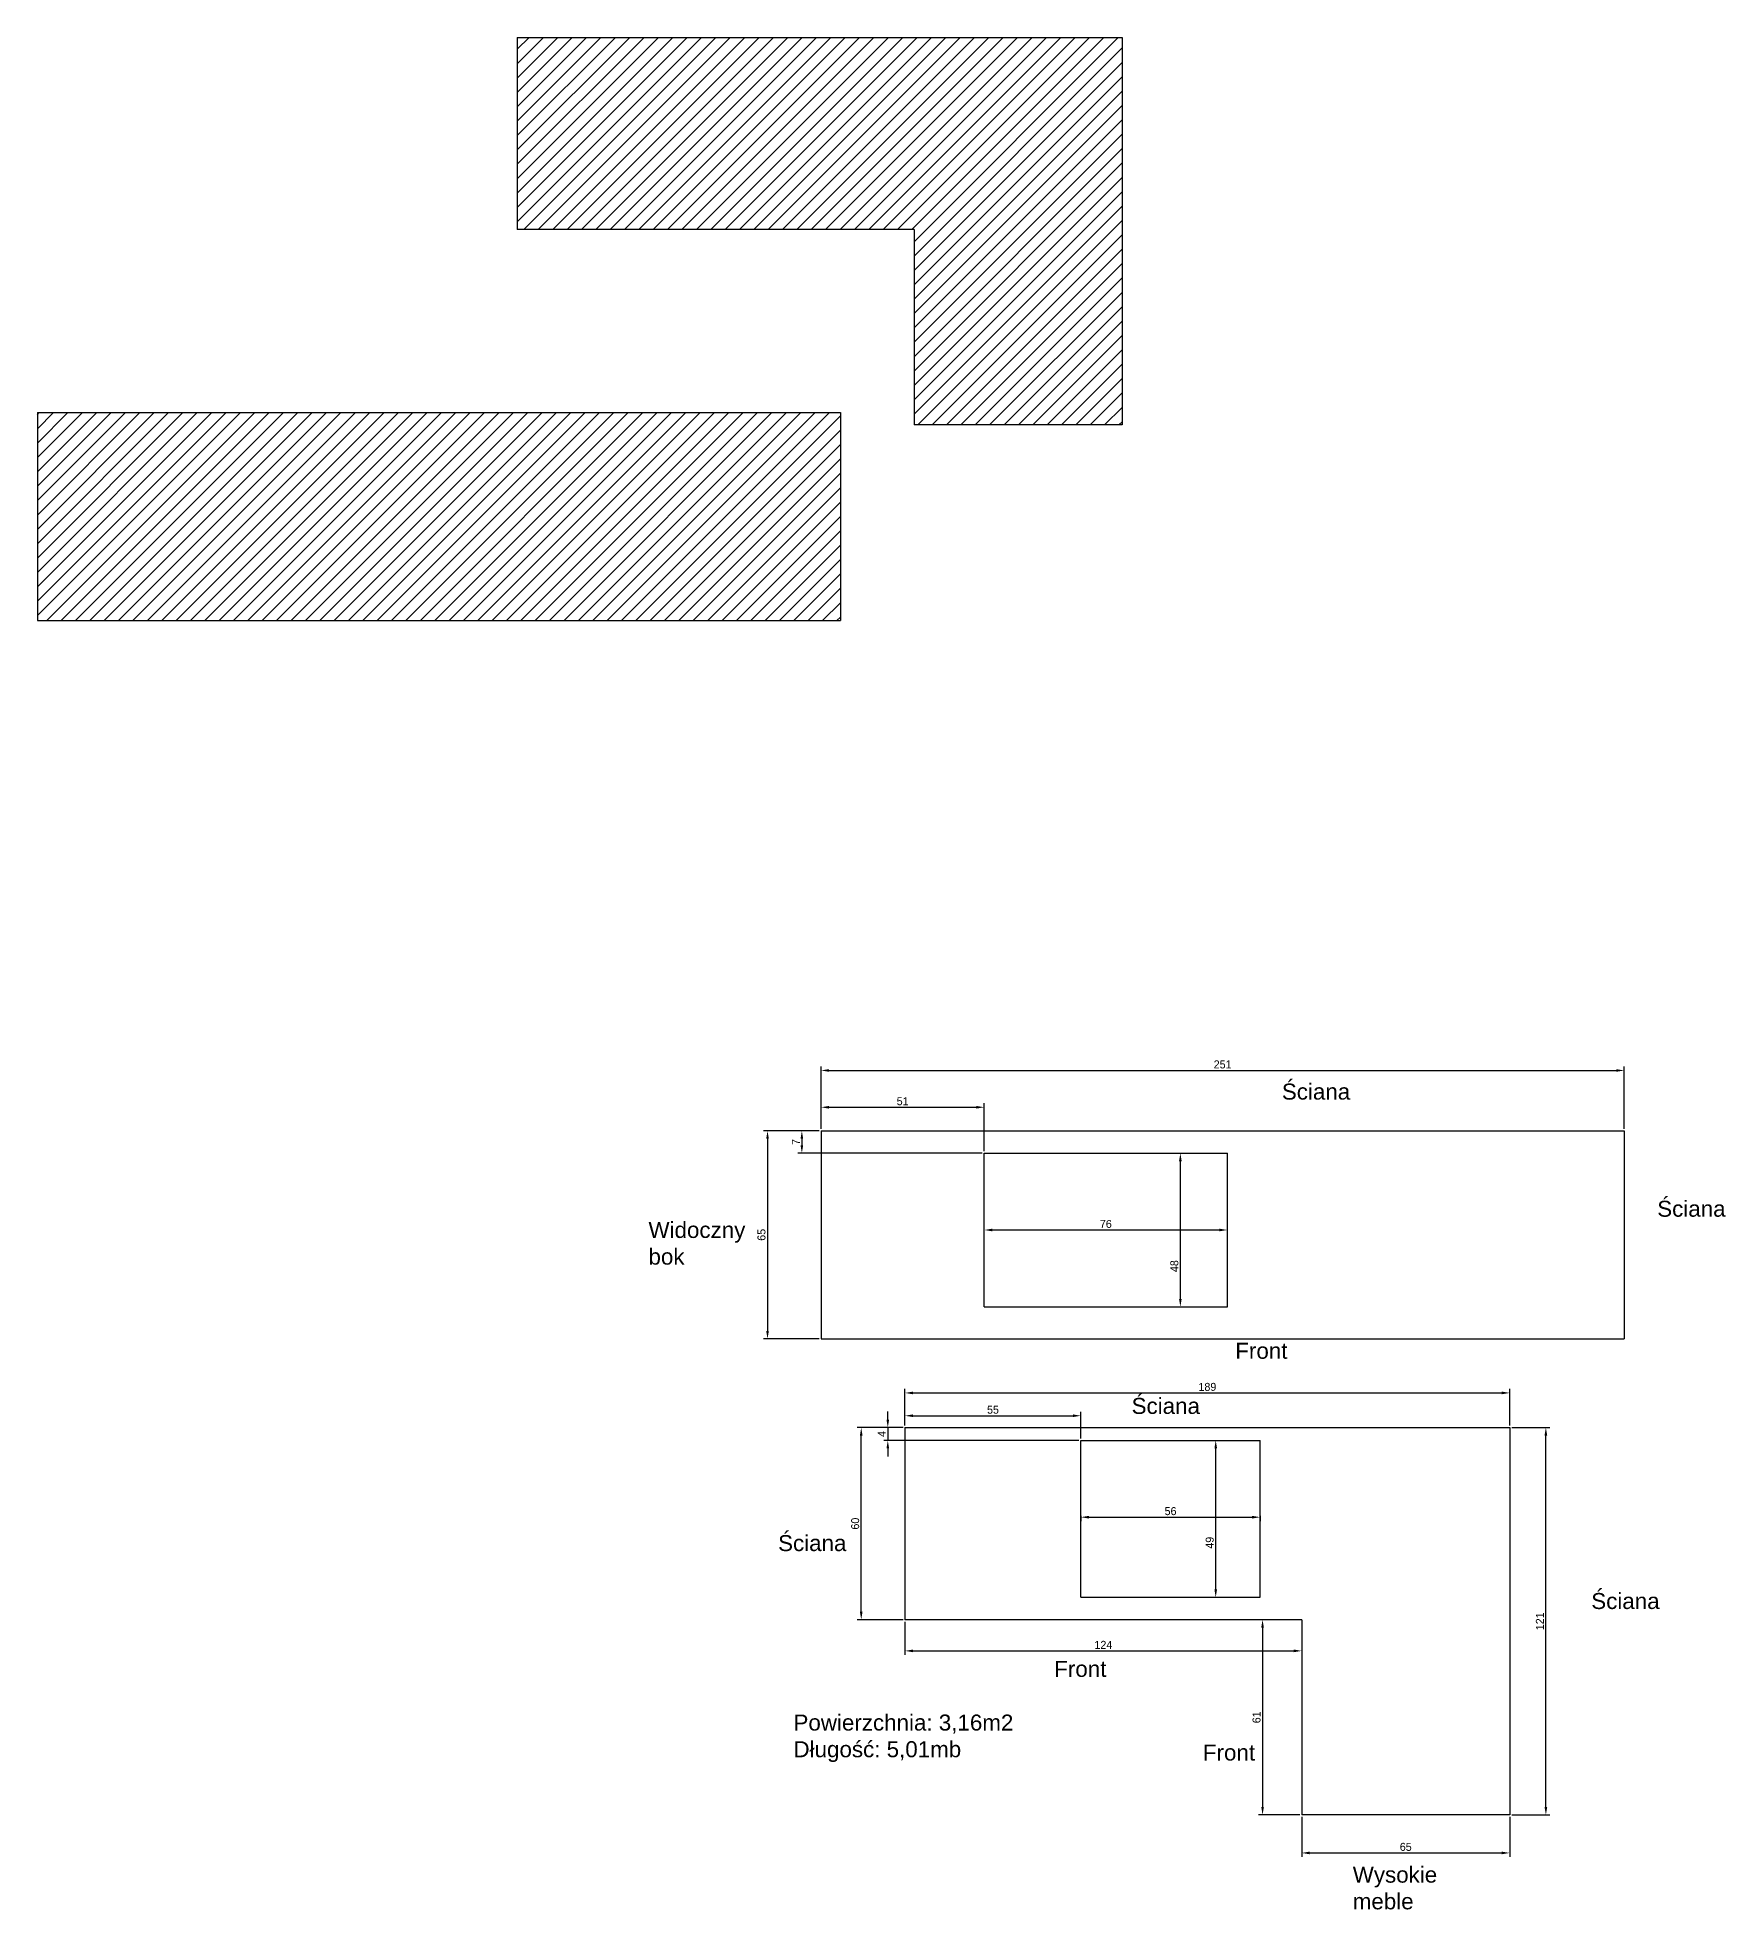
# Model space of a CAD drawing. Header units: millimetres. Extents: x 369 to 7898, y -3373 to 1610.
# Drawn here: x 2181 to 2709, y -756 to -171 of the extents above; entities that cross this region are included whole.
import ezdxf

# ---------------------------------------------------------------- set-up
doc = ezdxf.new("R2010")
doc.units = ezdxf.units.MM
doc.layers.add('Wymiar', color=7, linetype='Continuous', true_color=0x9e9e9e)
doc.dimstyles.new('ISO-25', dxfattribs={"dimtxt": 2.5, "dimasz": 2.5, "dimexe": 1.25, "dimexo": 0.625, "dimtad": 1, "dimtxsty": 'Standard', "dimcen": 2.5, "dimadec": 0, "dimazin": 0, "dimtfac": 1, "dimtmove": 0, "dimatfit": 3, "dimfxl": 1, "dimarcsym": 0})

# ---------------------------------------------------------------- blocks, each defined once
blk = doc.blocks.new('Z$W@#20274')
for p, q in [((0, 65), (0, 0)), ((0, 65), (251, 65)), ((251, 65), (251, 0)), ((0, 0), (251, 0))]:
    blk.add_line(p, q)
blk = doc.blocks.new('Z$W@#1195')
for p, q in [((0, 0), (0, 48)), ((0, 48), (76, 48)), ((76, 0), (76, 48)), ((0, 0), (76, 0))]:
    blk.add_line(p, q)
blk = doc.blocks.new('*D596')
at = {"layer": 'Defpoints', "color": 0}
for p in [(2476.83, -505.08), (2425.83, -512.43), (2476.83, -519.43)]:
    blk.add_point(p, dxfattribs=at)
at = {"layer": 'Wymiar', "color": 0, "lineweight": -2}
for p, q in [((2425.83, -511.81), (2425.83, -503.83)), ((2428.33, -505.08), (2474.33, -505.08)), ((2476.83, -518.81), (2476.83, -503.83))]:
    blk.add_line(p, q, dxfattribs=at)
at = {"layer": 'Wymiar', "color": 0}
for points in [[(2428.33, -504.67), (2428.33, -505.5), (2425.83, -505.08)], [(2474.33, -505.5), (2474.33, -504.67), (2476.83, -505.08)]]:
    blk.add_solid(points, dxfattribs=at)
at = {"layer": 'Wymiar', "color": 0, "insert": (2451.33, -503.21), "char_height": 2.5, "attachment_point": 5}
blk.add_mtext('51', dxfattribs=at)
blk = doc.blocks.new('*D597')
at = {"layer": 'Defpoints', "color": 0}
for p in [(2676.83, -493.58), (2425.83, -512.43), (2676.83, -512.43)]:
    blk.add_point(p, dxfattribs=at)
at = {"layer": 'Wymiar', "color": 0, "lineweight": -2}
for p, q in [((2425.83, -511.81), (2425.83, -492.33)), ((2428.33, -493.58), (2674.33, -493.58)), ((2676.83, -511.81), (2676.83, -492.33))]:
    blk.add_line(p, q, dxfattribs=at)
at = {"layer": 'Wymiar', "color": 0}
for points in [[(2428.33, -493.17), (2428.33, -494), (2425.83, -493.58)], [(2674.33, -494), (2674.33, -493.17), (2676.83, -493.58)]]:
    blk.add_solid(points, dxfattribs=at)
at = {"layer": 'Wymiar', "color": 0, "insert": (2551.33, -491.71), "char_height": 2.5, "attachment_point": 5}
blk.add_mtext('251', dxfattribs=at)
blk = doc.blocks.new('*D598')
at = {"layer": 'Defpoints', "color": 0}
for p in [(2425.83, -512.43), (2419.83, -519.43), (2476.83, -519.43)]:
    blk.add_point(p, dxfattribs=at)
at = {"layer": 'Wymiar', "color": 0, "lineweight": -2}
for p, q in [((2425.2, -512.43), (2418.58, -512.43)), ((2476.2, -519.43), (2418.58, -519.43)), ((2419.83, -514.93), (2419.83, -516.93))]:
    blk.add_line(p, q, dxfattribs=at)
at = {"layer": 'Wymiar', "color": 0}
for points in [[(2420.25, -514.93), (2419.42, -514.93), (2419.83, -512.43)], [(2419.42, -516.93), (2420.25, -516.93), (2419.83, -519.43)]]:
    blk.add_solid(points, dxfattribs=at)
at = {"layer": 'Wymiar', "color": 0, "insert": (2417.96, -515.93), "char_height": 2.5, "attachment_point": 5, "rotation": 90}
blk.add_mtext('7', dxfattribs=at)
blk = doc.blocks.new('*D599')
at = {"layer": 'Defpoints', "color": 0}
for p in [(2425.83, -512.43), (2409.1, -577.43), (2425.83, -577.43)]:
    blk.add_point(p, dxfattribs=at)
at = {"layer": 'Wymiar', "color": 0, "lineweight": -2}
for p, q in [((2425.2, -512.43), (2407.85, -512.43)), ((2409.1, -514.93), (2409.1, -574.93)), ((2425.2, -577.43), (2407.85, -577.43))]:
    blk.add_line(p, q, dxfattribs=at)
at = {"layer": 'Wymiar', "color": 0}
for points in [[(2409.51, -514.93), (2408.68, -514.93), (2409.1, -512.43)], [(2408.68, -574.93), (2409.51, -574.93), (2409.1, -577.43)]]:
    blk.add_solid(points, dxfattribs=at)
at = {"layer": 'Wymiar', "color": 0, "insert": (2407.22, -544.93), "char_height": 2.5, "attachment_point": 5, "rotation": 90}
blk.add_mtext('65', dxfattribs=at)
blk = doc.blocks.new('*D600')
at = {"layer": 'Defpoints', "color": 0}
for p in [(2476.83, -543.43), (2552.83, -543.42), (2552.83, -543.43)]:
    blk.add_point(p, dxfattribs=at)
at = {"layer": 'Wymiar', "color": 0, "lineweight": -2}
for p, q in [((2476.83, -542.81), (2476.83, -542.17)), ((2479.33, -543.42), (2550.33, -543.42)), ((2552.83, -542.81), (2552.83, -542.17))]:
    blk.add_line(p, q, dxfattribs=at)
at = {"layer": 'Wymiar', "color": 0}
for points in [[(2479.33, -543.01), (2479.33, -543.84), (2476.83, -543.42)], [(2550.33, -543.84), (2550.33, -543.01), (2552.83, -543.42)]]:
    blk.add_solid(points, dxfattribs=at)
at = {"layer": 'Wymiar', "color": 0, "insert": (2514.83, -541.55), "char_height": 2.5, "attachment_point": 5}
blk.add_mtext('76', dxfattribs=at)
blk = doc.blocks.new('*D601')
at = {"layer": 'Defpoints', "color": 0}
for p in [(2534.32, -519.43), (2538.12, -519.43), (2534.32, -567.43)]:
    blk.add_point(p, dxfattribs=at)
at = {"layer": 'Wymiar', "color": 0, "lineweight": -2}
for p, q in [((2534.95, -519.43), (2539.37, -519.43)), ((2538.12, -564.93), (2538.12, -521.93)), ((2534.95, -567.43), (2539.37, -567.43))]:
    blk.add_line(p, q, dxfattribs=at)
at = {"layer": 'Wymiar', "color": 0}
for points in [[(2538.54, -521.93), (2537.7, -521.93), (2538.12, -519.43)], [(2537.7, -564.93), (2538.54, -564.93), (2538.12, -567.43)]]:
    blk.add_solid(points, dxfattribs=at)
at = {"layer": 'Wymiar', "color": 0, "insert": (2536.25, -554.71), "char_height": 2.5, "attachment_point": 5, "rotation": 90}
blk.add_mtext('48', dxfattribs=at)
blk = doc.blocks.new('*D613')
at = {"layer": 'Defpoints', "color": 0}
for p in [(2641.06, -594.32), (2452.06, -605.15), (2641.06, -605.15)]:
    blk.add_point(p, dxfattribs=at)
at = {"layer": 'Wymiar', "color": 0, "lineweight": -2}
for p, q in [((2452.06, -604.53), (2452.06, -593.07)), ((2454.56, -594.32), (2638.56, -594.32)), ((2641.06, -604.53), (2641.06, -593.07))]:
    blk.add_line(p, q, dxfattribs=at)
at = {"layer": 'Wymiar', "color": 0}
for points in [[(2454.56, -593.9), (2454.56, -594.74), (2452.06, -594.32)], [(2638.56, -594.74), (2638.56, -593.9), (2641.06, -594.32)]]:
    blk.add_solid(points, dxfattribs=at)
at = {"layer": 'Wymiar', "color": 0, "insert": (2546.56, -592.45), "char_height": 2.5, "attachment_point": 5}
blk.add_mtext('189', dxfattribs=at)
blk = doc.blocks.new('*D614')
at = {"layer": 'Defpoints', "color": 0}
for p in [(2438.38, -605.15), (2452.06, -605.15), (2452.06, -665.15)]:
    blk.add_point(p, dxfattribs=at)
at = {"layer": 'Wymiar', "color": 0, "lineweight": -2}
for p, q in [((2451.44, -605.15), (2437.13, -605.15)), ((2438.38, -662.65), (2438.38, -607.65)), ((2451.44, -665.15), (2437.13, -665.15))]:
    blk.add_line(p, q, dxfattribs=at)
at = {"layer": 'Wymiar', "color": 0}
for points in [[(2438.8, -607.65), (2437.96, -607.65), (2438.38, -605.15)], [(2437.96, -662.65), (2438.8, -662.65), (2438.38, -665.15)]]:
    blk.add_solid(points, dxfattribs=at)
at = {"layer": 'Wymiar', "color": 0, "insert": (2436.5, -635.15), "char_height": 2.5, "attachment_point": 5, "rotation": 90}
blk.add_mtext('60', dxfattribs=at)
blk = doc.blocks.new('*D615')
at = {"layer": 'Defpoints', "color": 0}
for p in [(2452.06, -665.15), (2576.06, -665.15), (2576.06, -674.9)]:
    blk.add_point(p, dxfattribs=at)
at = {"layer": 'Wymiar', "color": 0, "lineweight": -2}
for p, q in [((2452.06, -665.78), (2452.06, -676.15)), ((2576.06, -665.78), (2576.06, -676.15)), ((2454.56, -674.9), (2573.56, -674.9))]:
    blk.add_line(p, q, dxfattribs=at)
at = {"layer": 'Wymiar', "color": 0}
for points in [[(2454.56, -674.48), (2454.56, -675.32), (2452.06, -674.9)], [(2573.56, -675.32), (2573.56, -674.48), (2576.06, -674.9)]]:
    blk.add_solid(points, dxfattribs=at)
at = {"layer": 'Wymiar', "color": 0, "insert": (2514.06, -673.02), "char_height": 2.5, "attachment_point": 5}
blk.add_mtext('124', dxfattribs=at)
blk = doc.blocks.new('*D616')
at = {"layer": 'Defpoints', "color": 0}
for p in [(2576.06, -665.15), (2563.81, -726.15), (2576.06, -726.15)]:
    blk.add_point(p, dxfattribs=at)
at = {"layer": 'Wymiar', "color": 0, "lineweight": -2}
for p, q in [((2575.44, -665.15), (2562.56, -665.15)), ((2563.81, -667.65), (2563.81, -723.65)), ((2575.44, -726.15), (2562.56, -726.15))]:
    blk.add_line(p, q, dxfattribs=at)
at = {"layer": 'Wymiar', "color": 0}
for points in [[(2564.23, -667.65), (2563.4, -667.65), (2563.81, -665.15)], [(2563.4, -723.65), (2564.23, -723.65), (2563.81, -726.15)]]:
    blk.add_solid(points, dxfattribs=at)
at = {"layer": 'Wymiar', "color": 0, "insert": (2561.94, -695.65), "char_height": 2.5, "attachment_point": 5, "rotation": 90}
blk.add_mtext('61', dxfattribs=at)
blk = doc.blocks.new('*D617')
at = {"layer": 'Defpoints', "color": 0}
for p in [(2576.06, -726.15), (2641.06, -726.15), (2641.06, -738.02)]:
    blk.add_point(p, dxfattribs=at)
at = {"layer": 'Wymiar', "color": 0, "lineweight": -2}
for p, q in [((2576.06, -726.78), (2576.06, -739.27)), ((2641.06, -726.78), (2641.06, -739.27)), ((2578.56, -738.02), (2638.56, -738.02))]:
    blk.add_line(p, q, dxfattribs=at)
at = {"layer": 'Wymiar', "color": 0}
for points in [[(2578.56, -737.6), (2578.56, -738.44), (2576.06, -738.02)], [(2638.56, -738.44), (2638.56, -737.6), (2641.06, -738.02)]]:
    blk.add_solid(points, dxfattribs=at)
at = {"layer": 'Wymiar', "color": 0, "insert": (2608.56, -736.14), "char_height": 2.5, "attachment_point": 5}
blk.add_mtext('65', dxfattribs=at)
blk = doc.blocks.new('*D618')
at = {"layer": 'Defpoints', "color": 0}
for p in [(2641.06, -605.15), (2652.35, -605.15), (2641.06, -726.15)]:
    blk.add_point(p, dxfattribs=at)
at = {"layer": 'Wymiar', "color": 0, "lineweight": -2}
for p, q in [((2641.69, -605.15), (2653.6, -605.15)), ((2652.35, -723.65), (2652.35, -607.65)), ((2641.69, -726.15), (2653.6, -726.15))]:
    blk.add_line(p, q, dxfattribs=at)
at = {"layer": 'Wymiar', "color": 0}
for points in [[(2652.77, -607.65), (2651.93, -607.65), (2652.35, -605.15)], [(2651.93, -723.65), (2652.77, -723.65), (2652.35, -726.15)]]:
    blk.add_solid(points, dxfattribs=at)
at = {"layer": 'Wymiar', "color": 0, "insert": (2650.48, -665.65), "char_height": 2.5, "attachment_point": 5, "rotation": 90}
blk.add_mtext('121', dxfattribs=at)
blk = doc.blocks.new('Z$W@#164')
for p, q in [((0, 121), (189, 121)), ((0, 121), (0, 61)), ((189, 121), (189, 61)), ((124, 61), (0, 61)), ((124, 61), (124, 0)), ((189, 61), (189, 0)), ((189, 0), (124, 0))]:
    blk.add_line(p, q)
blk = doc.blocks.new('Z$W@#12185')
for p, q in [((0, 0), (0, 49)), ((0, 49), (56, 49)), ((56, 0), (56, 49)), ((0, 0), (56, 0))]:
    blk.add_line(p, q)
blk = doc.blocks.new('*D619')
at = {"layer": 'Defpoints', "color": 0}
for p in [(2452.06, -605.15), (2446.69, -609.15), (2507.06, -609.15)]:
    blk.add_point(p, dxfattribs=at)
at = {"layer": 'Wymiar', "color": 0, "lineweight": -2}
for p, q in [((2446.69, -602.65), (2446.69, -600.15)), ((2451.44, -605.15), (2445.44, -605.15)), ((2446.69, -605.15), (2446.69, -609.15)), ((2506.44, -609.15), (2445.44, -609.15)), ((2446.69, -611.65), (2446.69, -614.15))]:
    blk.add_line(p, q, dxfattribs=at)
at = {"layer": 'Wymiar', "color": 0}
for points in [[(2446.27, -602.65), (2447.11, -602.65), (2446.69, -605.15)], [(2447.11, -611.65), (2446.27, -611.65), (2446.69, -609.15)]]:
    blk.add_solid(points, dxfattribs=at)
at = {"layer": 'Wymiar', "color": 0, "insert": (2444.82, -607.15), "char_height": 2.5, "attachment_point": 5, "rotation": 90}
blk.add_mtext('4', dxfattribs=at)
blk = doc.blocks.new('*D620')
at = {"layer": 'Defpoints', "color": 0}
for p in [(2507.06, -601.45), (2452.06, -605.15), (2507.06, -609.15)]:
    blk.add_point(p, dxfattribs=at)
at = {"layer": 'Wymiar', "color": 0, "lineweight": -2}
for p, q in [((2452.06, -604.53), (2452.06, -600.2)), ((2454.56, -601.45), (2504.56, -601.45)), ((2507.06, -608.53), (2507.06, -600.2))]:
    blk.add_line(p, q, dxfattribs=at)
at = {"layer": 'Wymiar', "color": 0}
for points in [[(2454.56, -601.03), (2454.56, -601.86), (2452.06, -601.45)], [(2504.56, -601.86), (2504.56, -601.03), (2507.06, -601.45)]]:
    blk.add_solid(points, dxfattribs=at)
at = {"layer": 'Wymiar', "color": 0, "insert": (2479.56, -599.57), "char_height": 2.5, "attachment_point": 5}
blk.add_mtext('55', dxfattribs=at)
blk = doc.blocks.new('*D621')
at = {"layer": 'Defpoints', "color": 0}
for p in [(2507.06, -632.12), (2563.06, -632.12), (2563.06, -633.14)]:
    blk.add_point(p, dxfattribs=at)
at = {"layer": 'Wymiar', "color": 0, "lineweight": -2}
for p, q in [((2507.06, -632.74), (2507.06, -634.39)), ((2509.56, -633.14), (2560.56, -633.14)), ((2563.06, -632.74), (2563.06, -634.39))]:
    blk.add_line(p, q, dxfattribs=at)
at = {"layer": 'Wymiar', "color": 0}
for points in [[(2509.56, -632.72), (2509.56, -633.56), (2507.06, -633.14)], [(2560.56, -633.56), (2560.56, -632.72), (2563.06, -633.14)]]:
    blk.add_solid(points, dxfattribs=at)
at = {"layer": 'Wymiar', "color": 0, "insert": (2535.06, -631.26), "char_height": 2.5, "attachment_point": 5}
blk.add_mtext('56', dxfattribs=at)
blk = doc.blocks.new('*D622')
at = {"layer": 'Defpoints', "color": 0}
for p in [(2548.01, -609.15), (2549.17, -609.15), (2548.01, -658.15)]:
    blk.add_point(p, dxfattribs=at)
at = {"layer": 'Wymiar', "color": 0, "lineweight": -2}
for p, q in [((2548.63, -609.15), (2550.42, -609.15)), ((2549.17, -655.65), (2549.17, -611.65)), ((2548.63, -658.15), (2550.42, -658.15))]:
    blk.add_line(p, q, dxfattribs=at)
at = {"layer": 'Wymiar', "color": 0}
for points in [[(2549.59, -611.65), (2548.76, -611.65), (2549.17, -609.15)], [(2548.76, -655.65), (2549.59, -655.65), (2549.17, -658.15)]]:
    blk.add_solid(points, dxfattribs=at)
at = {"layer": 'Wymiar', "color": 0, "insert": (2547.3, -641.12), "char_height": 2.5, "attachment_point": 5, "rotation": 90}
blk.add_mtext('49', dxfattribs=at)

msp = doc.modelspace()

# ---------------------------------------------------------------- hatches: boundary and pattern name
at = {"layer": 'Wymiar'}
h = msp.add_hatch(dxfattribs=at)
h.set_pattern_fill('ANSI31', color=256, style=0)
h.paths.add_polyline_path([(2330.893, -170.887), (2330.893, -230.887), (2454.893, -230.887), (2454.893, -291.887), (2519.893, -291.887), (2519.893, -230.887), (2519.893, -170.887)])
h.paths.add_polyline_path([(2180.926, -288.071), (2180.926, -353.071), (2431.926, -353.071), (2431.926, -288.071)])

# ---------------------------------------------------------------- block references
for name, p in [('Z$W@#164', (2330.893, -291.887)), ('Z$W@#20274', (2180.926, -353.071)), ('Z$W@#20274', (2425.829, -577.434)), ('Z$W@#1195', (2476.829, -567.434)), ('Z$W@#164', (2452.062, -726.154)), ('Z$W@#12185', (2507.062, -658.154))]:
    msp.add_blockref(name, p)

# ---------------------------------------------------------------- texts
at = {"char_height": 5, "attachment_point": 1}
for s, insert, width in [('{\\fArial|b0|i0|c238|p0;Ściana', (2569.843, -497.692), 25.55355), ('{\\fArial|b0|i0|c238|p0;Ściana', (2687.157, -534.28), 25.55355), ('{\\fArial|b0|i0|c238|p0;Widoczny bok}', (2371.896, -540.904), 31.94194), ('{\\fArial|b0|i0|c238|p0;Front}', (2555.29, -578.645), 25.55355), ('{\\fArial|b0|i0|c238|p0;Ściana', (2522.887, -595.875), 25.55355), ('{\\fArial|b0|i0|c238|p0;Ściana', (2412.404, -638.731), 25.55355), ('{\\fArial|b0|i0|c238|p0;Ściana', (2666.54, -656.821), 25.55355), ('{\\fArial|b0|i0|c238|p0;Front}', (2498.7, -678.019), 25.55355), ('{\\fArial|b0|i0|c238|p0;Powierzchnia: 3,16m2\\PDługość: 5,01mb}', (2417.216, -694.789), 94.92232), ('{\\fArial|b0|i0|c238|p0;Front}', (2545.161, -704.153), 25.55355), ('{\\fArial|b0|i0|c238|p0;Wysokie meble}', (2591.996, -742.3), 25.55355)]:
    msp.add_mtext(s, dxfattribs=dict(at, insert=insert, width=width))

# ---------------------------------------------------------------- dimensions: what is measured, and where the dimension line sits
at = {"layer": 'Wymiar'}
for base, p1, p2, picture, middle in [((2676.829, -493.583), (2425.829, -512.434), (2676.829, -512.434), '*D597', (2551.329, -491.708)), ((2476.829, -505.085), (2425.829, -512.434), (2476.829, -519.434), '*D596', (2451.329, -503.21)), ((2552.829, -543.424), (2476.829, -543.434), (2552.829, -543.434), '*D600', (2514.829, -541.549)), ((2641.062, -594.322), (2452.062, -605.154), (2641.062, -605.154), '*D613', (2546.562, -592.447)), ((2507.062, -601.446), (2452.062, -605.154), (2507.062, -609.154), '*D620', (2479.562, -599.571)), ((2563.062, -633.139), (2507.062, -632.117), (2563.062, -632.117), '*D621', (2535.062, -631.264)), ((2576.062, -674.9), (2452.062, -665.154), (2576.062, -665.154), '*D615', (2514.062, -673.025)), ((2641.062, -738.019), (2576.062, -726.154), (2641.062, -726.154), '*D617', (2608.562, -736.144))]:
    dim = msp.add_linear_dim(base=base, p1=p1, p2=p2, dimstyle='ISO-25', dxfattribs=at)
    dim.commit()
    dim.dimension.update_dxf_attribs({"geometry": picture, "text_midpoint": middle})
for base, p1, p2, picture, middle in [((2409.098, -577.434), (2425.829, -512.434), (2425.829, -577.434), '*D599', (2407.223, -544.934)), ((2419.833, -519.434), (2425.829, -512.434), (2476.829, -519.434), '*D598', (2417.958, -515.934)), ((2446.691, -609.154), (2452.062, -605.154), (2507.062, -609.154), '*D619', (2444.816, -607.154)), ((2438.38, -605.154), (2452.062, -665.154), (2452.062, -605.154), '*D614', (2436.505, -635.154)), ((2652.35, -605.154), (2641.062, -726.154), (2641.062, -605.154), '*D618', (2650.475, -665.654)), ((2563.813, -726.154), (2576.062, -665.154), (2576.062, -726.154), '*D616', (2561.938, -695.654))]:
    dim = msp.add_linear_dim(base=base, p1=p1, p2=p2, angle=90, dimstyle='ISO-25', dxfattribs=at)
    dim.commit()
    dim.dimension.update_dxf_attribs({"geometry": picture, "text_midpoint": middle})
for base, p1, p2, picture, middle in [((2538.121, -519.434), (2534.322, -567.434), (2534.322, -519.434), '*D601', (2538.121, -554.708)), ((2549.175, -609.154), (2548.006, -658.154), (2548.006, -609.154), '*D622', (2549.175, -641.123))]:
    dim = msp.add_linear_dim(base=base, p1=p1, p2=p2, angle=90, dimstyle='ISO-25', dxfattribs=at)
    dim.commit()
    dim.dimension.update_dxf_attribs({"geometry": picture, "text_midpoint": middle, "dimtype": 160})

doc.saveas('drawing.dxf')
